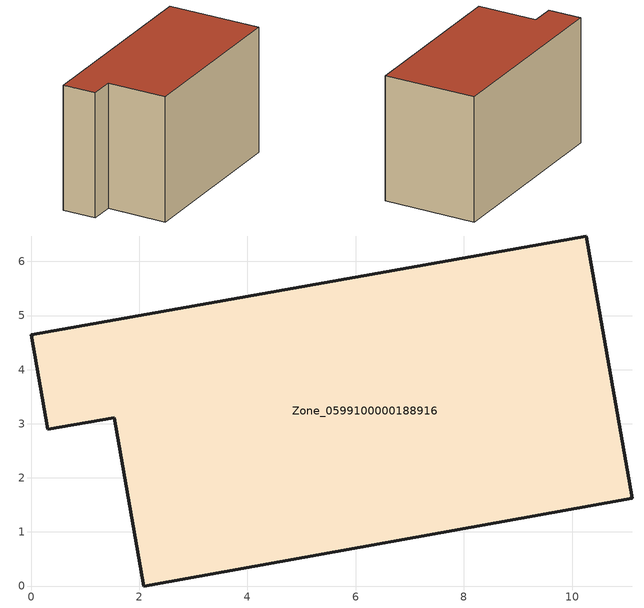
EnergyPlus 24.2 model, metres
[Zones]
Zone_0599100000188916
 floor ground (C_G): 1.54,3.11 0.31,2.9 0,4.65 10.26,6.47 11.12,1.62 2.08,0 z0
 wall outside (C_F): 10.26,6.47 0,4.65 0.31,2.9 1.54,3.11 2.08,0 11.12,1.62 10.26,6.47 z0:6.65
 roof outside (C_R): 2.08,0 11.12,1.62 10.26,6.47 0,4.65 0.31,2.9 1.54,3.11 z6.65
[BUILDING]
Pand.0599100000188916: North Axis=0; Terrain=City; Loads Convergence Tolerance Value=0.04; Temperature Convergence Tolerance Value=0.4; Solar Distribution=FullExterior; Maximum Number of Warmup Days=25; Minimum Number of Warmup Days=1
[Site:Location]
Rotterdam.The.Hague.AP_ZH_NLD Design_Conditions: Latitude=51.96; Longitude=4.45; Time Zone=1; Elevation=-4.5
[SITE:GROUNDTEMPERATURE:BUILDINGSURFACE]
18, 18, 18, 18, 18, 18, 18, 18, 18, 18, 18, 18
[MATERIAL] Thermal Absorptance=0.9; Solar Absorptance=0.7; Visible Absorptance=0.7
Name | Roughness | Thickness | Conductivity | Density | Specific Heat
G.TI.1946 | MediumSmooth | 0.15 | 1 | 540 | 1210
F.TI.1946 | Rough | 0.3 | 0.857143 | 1920 | 840
R.TI.1946 | MediumRough | 0.2 | 0.1 | 1500 | 1000
[CONSTRUCTION]
C_G: G.TI.1946
C_F: F.TI.1946
C_R: R.TI.1946
[ZONE]
Zone_0599100000188916: Type=1; Multiplier=1; Ceiling Height=Autocalculate; Volume=Autocalculate; Floor Area=autocalculate; Part of Total Floor Area=Yes
[ZONEINFILTRATION:DESIGNFLOWRATE]
Infil_Zone_0599100000188916: Zone or ZoneList or Space or SpaceList=Zone_0599100000188916; Schedule=AlwaysOn; Design Flow Rate Calculation Method=Flow/Area; Flow Rate per Floor Area=0.003; Constant Term Coefficient=1; Temperature Term Coefficient=0; Velocity Term Coefficient=0; Velocity Squared Term Coefficient=0
[HVACTEMPLATE:ZONE:IDEALLOADSAIRSYSTEM]
Zone_0599100000188916: Maximum Heating Supply Air Temperature=50; Minimum Cooling Supply Air Temperature=13; Maximum Heating Supply Air Humidity Ratio=0.0156; Minimum Cooling Supply Air Humidity Ratio=0.0077; Heating Limit=NoLimit; Cooling Limit=NoLimit; Dehumidification Control Type=ConstantSensibleHeatRatio; Cooling Sensible Heat Ratio=0.7; Dehumidification Setpoint=60; Humidification Control Type=None; Humidification Setpoint=30; Outdoor Air Method=None; Outdoor Air Flow Rate per Person=0.00944; Outdoor Air Flow Rate per Zone Floor Area=0; Outdoor Air Flow Rate per Zone=0; Demand Controlled Ventilation Type=None; Outdoor Air Economizer Type=NoEconomizer; Heat Recovery Type=None; Sensible Heat Recovery Effectiveness=0.7; Latent Heat Recovery Effectiveness=0.65
[ZONECONTROL:THERMOSTAT]
ThermostatControl_Zone_0599100000188916: Zone or ZoneList=Zone_0599100000188916; Control Type Schedule=DualSetpointControlType; Control 1=Thermostat_Zone_0599100000188916; Temperature Difference Between Cutout And Setpoint=0
[THERMOSTATSETPOINT:DUALSETPOINT]
Thermostat_Zone_0599100000188916: Heating Setpoint Temperature Schedule=HeatingSetpoint_Zone_0599100000188916; Cooling Setpoint Temperature Schedule=CoolingSetpoint_Zone_0599100000188916
[SCHEDULE:COMPACT]
HeatingSetpoint_Zone_0599100000188916: Through: 12/31, For: AllDays, Until: 24:00, 21
CoolingSetpoint_Zone_0599100000188916: Through: 12/31, For: AllDays, Until: 24:00, 24
DualSetpointControlType: Through: 12/31, For: AllDays, Until: 24:00, 4
AlwaysOn: Through: 12/31, For: AllDays, Until: 24:00, 1
